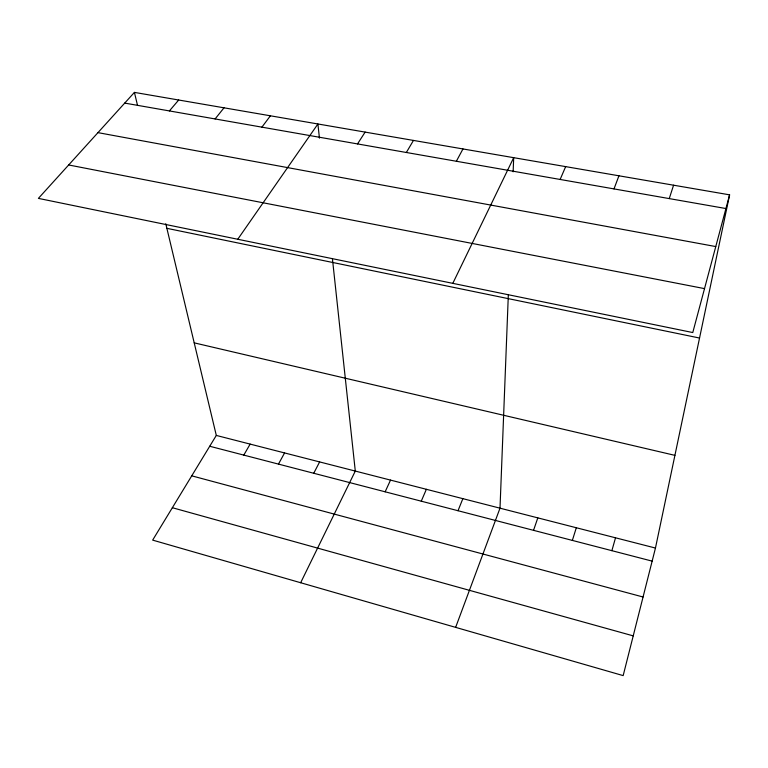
<?xml version="1.0" encoding="UTF-8"?>
<svg xmlns="http://www.w3.org/2000/svg" width="768" height="768" viewBox="0 0 768 768"><rect width="100%" height="100%" fill="white"/><g stroke="black" fill="none" stroke-linecap="round" stroke-linejoin="round"><path stroke-width="1.15" d="M508.32 295.094L500.006 508.176L455.635 627.37M513.139 171.802L513.686 157.68L452.803 283.354M165.782 223.757L216.307 435.427L152.659 540.115L623.165 675.61L655.459 548.045L729.6 194.842L134.419 92.39L38.4 198.384L692.774 332.554L729.6 194.842M611.875 550.675L615.523 537.802M572.352 540.413L576.317 527.75M669.254 198.595L673.565 185.203M533.539 530.333L537.811 517.882M613.997 188.909L618.941 175.795M458.016 510.73L462.864 498.653M421.258 501.178L426.374 489.302M560.131 179.462L565.661 166.627M385.142 491.808L390.528 480.106M300.653 582.739L355.296 471.072L332.448 258.931M313.738 473.261L319.632 461.923M456.355 161.261L462.97 148.954M278.458 464.102L284.582 452.938M243.792 455.107L250.147 444.106M406.339 152.486L413.462 140.429M357.523 143.923L365.126 132.106M237.763 239.261L317.914 123.984L319.44 138.144M261.907 127.152L270.403 115.805M215.098 118.944L224.016 107.818M169.382 110.928L178.694 100.013M124.723 103.094L725.942 208.541M97.968 132.634L715.766 246.566M68.678 164.966L704.525 288.624M166.867 228.326L699.542 338.035M194.208 342.854L674.918 455.357M216.307 435.427L655.459 548.045M209.722 446.256L652.147 561.13M191.741 475.834L643.066 597.005M172.358 507.715L633.226 635.875M134.419 92.39L137.453 105.101"/></g></svg>
